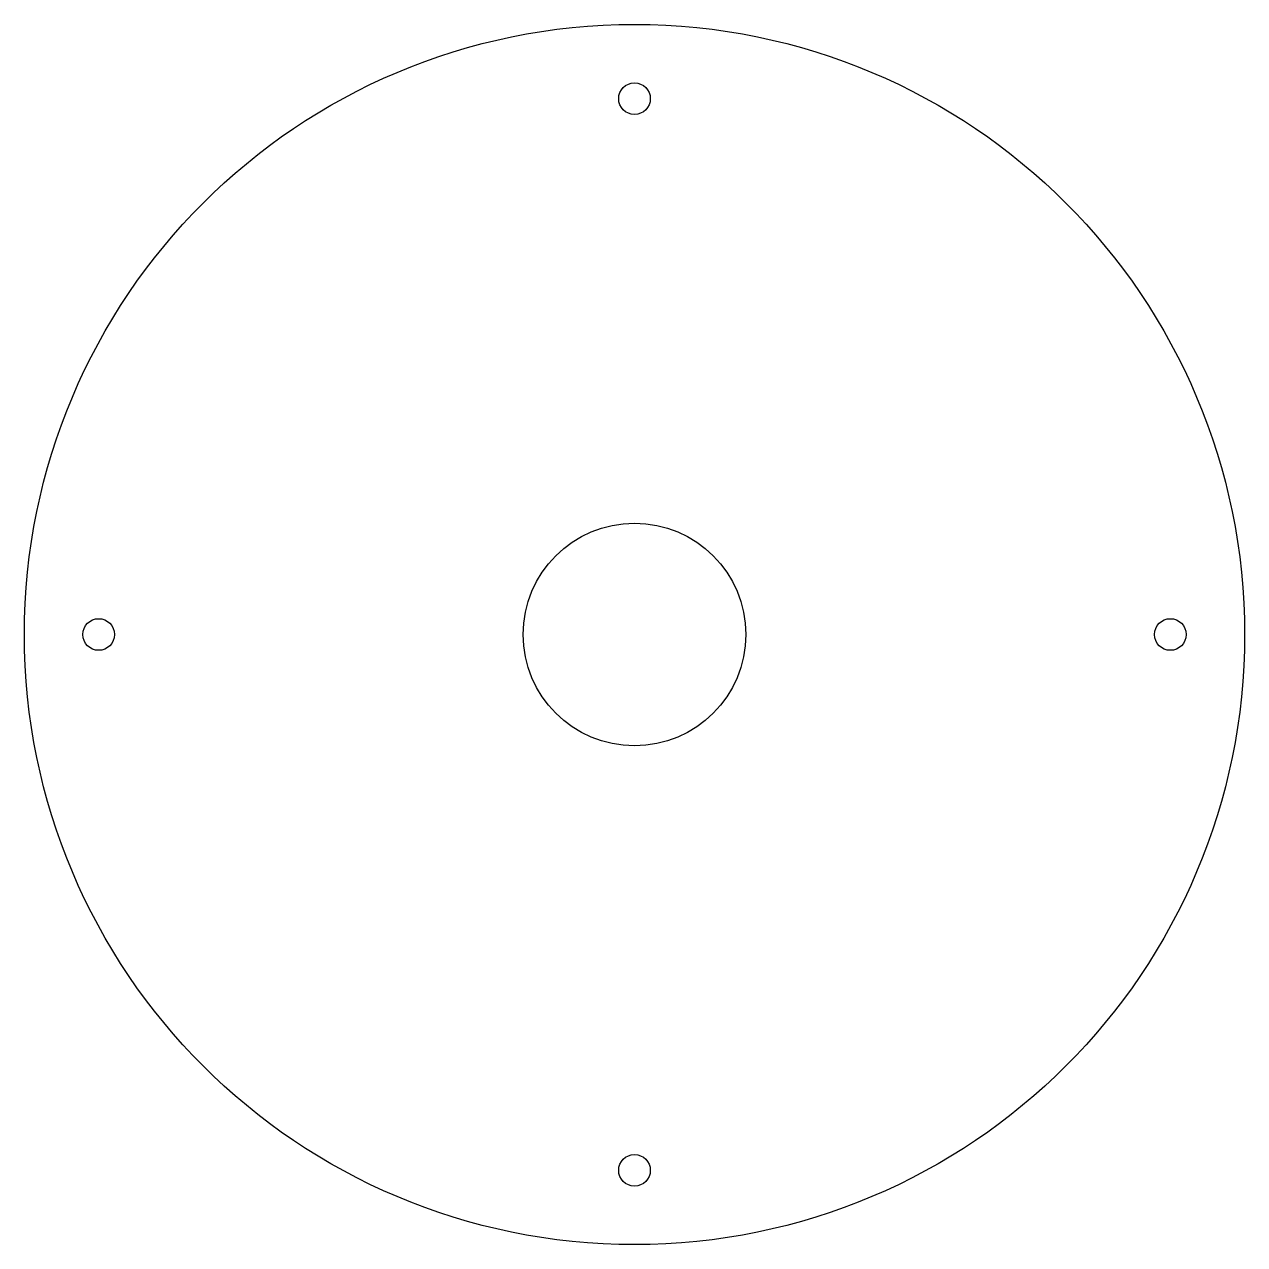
# Model space of a CAD drawing. Header units: inches. Extents: x -4.38 to 0.63, y -2.5 to 2.5.
import ezdxf

# ---------------------------------------------------------------- set-up
doc = ezdxf.new("R2010")
doc.units = ezdxf.units.IN
doc.layers.get('0').update_dxf_attribs({"linetype": 'CONTINUOUS'})

msp = doc.modelspace()

# ---------------------------------------------------------------- linework, layer by layer
for centre, radius in [((-1.875, 0), 2.505), ((-1.875, 0), 2.505), ((-1.875, 2.2), 0.065), ((-1.875, 2.2), 0.065), ((-1.875, 0), 0.4572), ((-4.075, 0), 0.065), ((-4.075, 0), 0.065), ((0.325, 0), 0.065), ((0.325, 0), 0.065), ((-1.875, -2.2), 0.065), ((-1.875, -2.2), 0.065)]:
    msp.add_circle(centre, radius)

doc.saveas('drawing.dxf')
